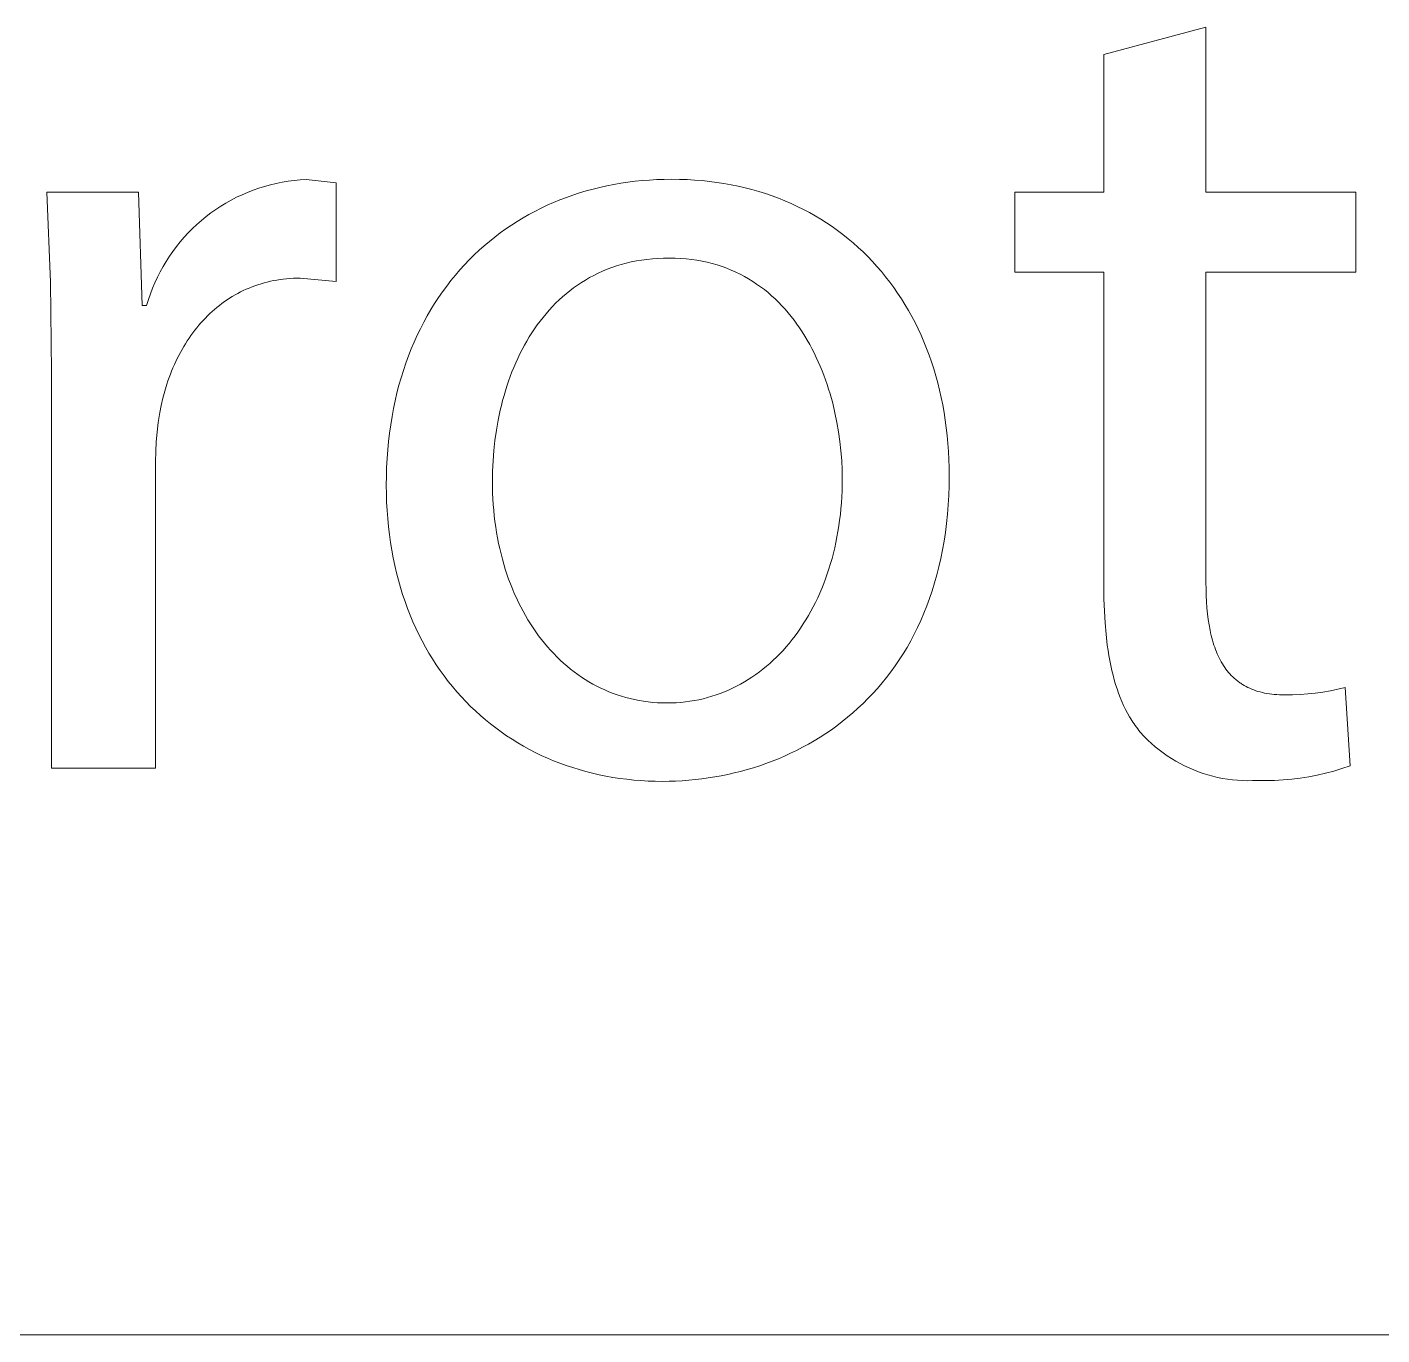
# Model space of a CAD drawing. Header units: millimetres. Extents: x -962 to 3068, y -237 to 2578.
# Drawn here: x 2431.77 to 2477.7, y -237.31 to -192.97 of the extents above; entities that cross this region are included whole.
import ezdxf

# ---------------------------------------------------------------- set-up
doc = ezdxf.new("R2010")
doc.units = ezdxf.units.MM
doc.header["$MEASUREMENT"] = 0
doc.layers.add('Domyślny', color=7, linetype='Continuous', true_color=0x000000)

msp = doc.modelspace()

# ---------------------------------------------------------------- linework, layer by layer
at = {"layer": 'Domyślny', "color": 18, "lineweight": 15, "true_color": 0x000000}
for p, q in [((2468.271, -193.901), (2471.734, -192.975)), ((2471.734, -192.975), (2471.734, -198.571)), ((2468.271, -198.571), (2468.271, -193.901)), ((2439.625, -198.435), (2439.82, -198.374)), ((2439.82, -198.374), (2440.017, -198.32)), ((2440.017, -198.32), (2440.216, -198.273)), ((2440.216, -198.273), (2440.417, -198.232)), ((2440.417, -198.232), (2440.618, -198.199)), ((2440.618, -198.199), (2440.821, -198.173)), ((2440.821, -198.173), (2441.025, -198.154)), ((2441.025, -198.154), (2441.229, -198.142)), ((2441.229, -198.142), (2442.249, -198.249)), ((2442.249, -198.249), (2442.249, -201.604)), ((2450.953, -198.467), (2451.185, -198.41)), ((2451.185, -198.41), (2451.419, -198.358)), ((2451.419, -198.358), (2451.655, -198.311)), ((2451.655, -198.311), (2451.894, -198.27)), ((2451.894, -198.27), (2452.135, -198.234)), ((2452.135, -198.234), (2452.377, -198.203)), ((2452.377, -198.203), (2452.622, -198.178)), ((2452.622, -198.178), (2452.869, -198.159)), ((2452.869, -198.159), (2453.118, -198.145)), ((2453.118, -198.145), (2453.368, -198.136)), ((2453.368, -198.136), (2453.62, -198.134)), ((2453.62, -198.134), (2453.882, -198.137)), ((2453.882, -198.137), (2454.141, -198.146)), ((2454.141, -198.146), (2454.397, -198.16)), ((2454.397, -198.16), (2454.65, -198.181)), ((2454.65, -198.181), (2454.901, -198.207)), ((2454.901, -198.207), (2455.148, -198.239)), ((2455.148, -198.239), (2455.393, -198.277)), ((2455.393, -198.277), (2455.635, -198.321)), ((2455.635, -198.321), (2455.874, -198.37)), ((2455.874, -198.37), (2456.109, -198.424)), ((2456.109, -198.424), (2456.342, -198.484)), ((2432.564, -201.623), (2432.438, -198.571)), ((2432.438, -198.571), (2435.538, -198.571)), ((2435.538, -198.571), (2435.673, -202.409)), ((2438.509, -198.939), (2438.687, -198.839)), ((2438.687, -198.839), (2438.869, -198.745)), ((2438.869, -198.745), (2439.053, -198.658)), ((2439.053, -198.658), (2439.241, -198.577)), ((2439.241, -198.577), (2439.432, -198.503)), ((2439.432, -198.503), (2439.625, -198.435)), ((2449.616, -198.923), (2449.832, -198.834)), ((2449.832, -198.834), (2450.051, -198.75)), ((2450.051, -198.75), (2450.273, -198.671)), ((2450.273, -198.671), (2450.497, -198.598)), ((2450.497, -198.598), (2450.724, -198.53)), ((2450.724, -198.53), (2450.953, -198.467)), ((2456.342, -198.484), (2456.571, -198.55)), ((2456.571, -198.55), (2456.798, -198.62)), ((2456.798, -198.62), (2457.021, -198.696)), ((2457.021, -198.696), (2457.24, -198.778)), ((2457.24, -198.778), (2457.457, -198.864)), ((2457.457, -198.864), (2457.67, -198.956)), ((2465.252, -201.282), (2465.252, -198.571)), ((2465.252, -198.571), (2468.271, -198.571)), ((2471.734, -198.571), (2476.82, -198.571)), ((2476.82, -198.571), (2476.82, -201.282)), ((2437.833, -199.4), (2437.996, -199.276)), ((2437.996, -199.276), (2438.163, -199.158)), ((2438.163, -199.158), (2438.334, -199.045)), ((2438.334, -199.045), (2438.509, -198.939)), ((2448.58, -199.445), (2448.781, -199.33)), ((2448.781, -199.33), (2448.985, -199.221)), ((2448.985, -199.221), (2449.192, -199.116)), ((2449.192, -199.116), (2449.403, -199.017)), ((2449.403, -199.017), (2449.616, -198.923)), ((2457.67, -198.956), (2457.879, -199.053)), ((2457.879, -199.053), (2458.085, -199.155)), ((2458.085, -199.155), (2458.288, -199.262)), ((2458.288, -199.262), (2458.487, -199.374)), ((2437.228, -199.949), (2437.372, -199.804)), ((2437.372, -199.804), (2437.521, -199.664)), ((2437.521, -199.664), (2437.675, -199.529)), ((2437.675, -199.529), (2437.833, -199.4)), ((2447.996, -199.819), (2448.188, -199.689)), ((2448.188, -199.689), (2448.382, -199.565)), ((2448.382, -199.565), (2448.58, -199.445)), ((2458.487, -199.374), (2458.682, -199.491)), ((2458.682, -199.491), (2458.874, -199.613)), ((2458.874, -199.613), (2459.062, -199.74)), ((2459.062, -199.74), (2459.246, -199.871)), ((2436.828, -200.414), (2436.956, -200.254)), ((2436.956, -200.254), (2437.09, -200.099)), ((2437.09, -200.099), (2437.228, -199.949)), ((2447.267, -200.387), (2447.444, -200.238)), ((2447.444, -200.238), (2447.624, -200.093)), ((2447.624, -200.093), (2447.809, -199.954)), ((2447.809, -199.954), (2447.996, -199.819)), ((2459.246, -199.871), (2459.427, -200.007)), ((2459.427, -200.007), (2459.603, -200.148)), ((2459.603, -200.148), (2459.776, -200.293)), ((2436.589, -200.746), (2436.706, -200.578)), ((2436.706, -200.578), (2436.828, -200.414)), ((2446.759, -200.865), (2446.924, -200.701)), ((2446.924, -200.701), (2447.094, -200.542)), ((2447.094, -200.542), (2447.267, -200.387)), ((2459.776, -200.293), (2459.945, -200.443)), ((2459.945, -200.443), (2460.11, -200.598)), ((2460.11, -200.598), (2460.271, -200.757)), ((2436.275, -201.272), (2436.374, -201.093)), ((2436.374, -201.093), (2436.478, -200.918)), ((2436.478, -200.918), (2436.589, -200.746)), ((2446.44, -201.207), (2446.597, -201.034)), ((2446.597, -201.034), (2446.759, -200.865)), ((2451.588, -201.127), (2451.431, -201.187)), ((2451.749, -201.073), (2451.588, -201.127)), ((2451.912, -201.023), (2451.749, -201.073)), ((2452.08, -200.978), (2451.912, -201.023)), ((2452.25, -200.938), (2452.08, -200.978)), ((2452.424, -200.903), (2452.25, -200.938)), ((2452.601, -200.873), (2452.424, -200.903)), ((2452.782, -200.849), (2452.601, -200.873)), ((2452.966, -200.83), (2452.782, -200.849)), ((2453.154, -200.816), (2452.966, -200.83)), ((2453.345, -200.807), (2453.154, -200.816)), ((2453.54, -200.804), (2453.345, -200.807)), ((2453.735, -200.807), (2453.54, -200.804)), ((2453.926, -200.816), (2453.735, -200.807)), ((2454.114, -200.831), (2453.926, -200.816)), ((2454.298, -200.852), (2454.114, -200.831)), ((2454.478, -200.879), (2454.298, -200.852)), ((2454.655, -200.911), (2454.478, -200.879)), ((2454.828, -200.948), (2454.655, -200.911)), ((2454.998, -200.991), (2454.828, -200.948)), ((2455.164, -201.039), (2454.998, -200.991)), ((2455.326, -201.092), (2455.164, -201.039)), ((2455.485, -201.15), (2455.326, -201.092)), ((2455.641, -201.213), (2455.485, -201.15)), ((2460.271, -200.757), (2460.428, -200.92)), ((2460.428, -200.92), (2460.58, -201.088)), ((2460.58, -201.088), (2460.729, -201.26)), ((2432.599, -204.678), (2432.564, -201.623)), ((2436.018, -201.829), (2436.097, -201.641)), ((2436.097, -201.641), (2436.183, -201.455)), ((2436.183, -201.455), (2436.275, -201.272)), ((2439.907, -201.618), (2439.802, -201.646)), ((2440.014, -201.593), (2439.907, -201.618)), ((2440.122, -201.57), (2440.014, -201.593)), ((2440.231, -201.55), (2440.122, -201.57)), ((2440.342, -201.532), (2440.231, -201.55)), ((2440.453, -201.518), (2440.342, -201.532)), ((2440.566, -201.505), (2440.453, -201.518)), ((2440.679, -201.496), (2440.566, -201.505)), ((2440.794, -201.489), (2440.679, -201.496)), ((2440.91, -201.485), (2440.794, -201.489)), ((2441.027, -201.483), (2440.91, -201.485)), ((2442.249, -201.604), (2441.027, -201.483)), ((2445.992, -201.756), (2446.137, -201.568)), ((2446.137, -201.568), (2446.286, -201.385)), ((2446.286, -201.385), (2446.44, -201.207)), ((2450.558, -201.634), (2450.424, -201.723)), ((2450.695, -201.549), (2450.558, -201.634)), ((2450.836, -201.468), (2450.695, -201.549)), ((2450.98, -201.391), (2450.836, -201.468)), ((2451.127, -201.319), (2450.98, -201.391)), ((2451.277, -201.25), (2451.127, -201.319)), ((2451.431, -201.187), (2451.277, -201.25)), ((2455.793, -201.28), (2455.641, -201.213)), ((2455.941, -201.352), (2455.793, -201.28)), ((2456.086, -201.429), (2455.941, -201.352)), ((2456.228, -201.51), (2456.086, -201.429)), ((2456.366, -201.596), (2456.228, -201.51)), ((2456.501, -201.685), (2456.366, -201.596)), ((2460.729, -201.26), (2460.873, -201.436)), ((2460.873, -201.436), (2461.013, -201.617)), ((2461.013, -201.617), (2461.149, -201.802)), ((2468.271, -201.282), (2465.252, -201.282)), ((2468.271, -211.938), (2468.271, -201.282)), ((2476.82, -201.282), (2471.734, -201.282)), ((2471.734, -201.282), (2471.734, -211.804)), ((2435.879, -202.214), (2435.945, -202.02)), ((2435.945, -202.02), (2436.018, -201.829)), ((2438.815, -202.055), (2438.723, -202.109)), ((2438.908, -202.004), (2438.815, -202.055)), ((2439.002, -201.955), (2438.908, -202.004)), ((2439.097, -201.908), (2439.002, -201.955)), ((2439.194, -201.863), (2439.097, -201.908)), ((2439.292, -201.821), (2439.194, -201.863)), ((2439.392, -201.781), (2439.292, -201.821)), ((2439.492, -201.743), (2439.392, -201.781)), ((2439.594, -201.708), (2439.492, -201.743)), ((2439.697, -201.676), (2439.594, -201.708)), ((2439.802, -201.646), (2439.697, -201.676)), ((2445.715, -202.146), (2445.851, -201.949)), ((2445.851, -201.949), (2445.992, -201.756)), ((2450.041, -202.014), (2449.919, -202.118)), ((2450.165, -201.913), (2450.041, -202.014)), ((2450.293, -201.817), (2450.165, -201.913)), ((2450.424, -201.723), (2450.293, -201.817)), ((2456.633, -201.779), (2456.501, -201.685)), ((2456.761, -201.876), (2456.633, -201.779)), ((2456.886, -201.978), (2456.761, -201.876)), ((2457.008, -202.083), (2456.886, -201.978)), ((2457.126, -202.191), (2457.008, -202.083)), ((2461.149, -201.802), (2461.281, -201.991)), ((2461.281, -201.991), (2461.408, -202.184)), ((2435.673, -202.409), (2435.82, -202.409)), ((2435.82, -202.409), (2435.879, -202.214)), ((2438.122, -202.545), (2438.042, -202.616)), ((2438.204, -202.477), (2438.122, -202.545)), ((2438.287, -202.41), (2438.204, -202.477)), ((2438.371, -202.346), (2438.287, -202.41)), ((2438.457, -202.283), (2438.371, -202.346)), ((2438.545, -202.223), (2438.457, -202.283)), ((2438.633, -202.165), (2438.545, -202.223)), ((2438.723, -202.109), (2438.633, -202.165)), ((2445.333, -202.764), (2445.456, -202.554)), ((2445.456, -202.554), (2445.583, -202.347)), ((2445.583, -202.347), (2445.715, -202.146)), ((2449.575, -202.452), (2449.466, -202.57)), ((2449.686, -202.337), (2449.575, -202.452)), ((2449.801, -202.226), (2449.686, -202.337)), ((2449.919, -202.118), (2449.801, -202.226)), ((2457.241, -202.303), (2457.126, -202.191)), ((2457.353, -202.419), (2457.241, -202.303)), ((2457.462, -202.537), (2457.353, -202.419)), ((2457.567, -202.659), (2457.462, -202.537)), ((2461.408, -202.184), (2461.53, -202.381)), ((2461.53, -202.381), (2461.648, -202.582)), ((2437.662, -202.999), (2437.591, -203.081)), ((2437.735, -202.919), (2437.662, -202.999)), ((2437.81, -202.84), (2437.735, -202.919)), ((2437.885, -202.763), (2437.81, -202.84)), ((2437.963, -202.689), (2437.885, -202.763)), ((2438.042, -202.616), (2437.963, -202.689)), ((2445.101, -203.2), (2445.215, -202.98)), ((2445.215, -202.98), (2445.333, -202.764)), ((2449.159, -202.942), (2449.063, -203.072)), ((2449.258, -202.815), (2449.159, -202.942)), ((2449.361, -202.691), (2449.258, -202.815)), ((2449.466, -202.57), (2449.361, -202.691)), ((2457.669, -202.784), (2457.567, -202.659)), ((2457.769, -202.912), (2457.669, -202.784)), ((2457.864, -203.042), (2457.769, -202.912)), ((2461.648, -202.582), (2461.762, -202.787)), ((2461.762, -202.787), (2461.871, -202.995)), ((2461.871, -202.995), (2461.976, -203.208)), ((2437.321, -203.429), (2437.258, -203.52)), ((2437.386, -203.339), (2437.321, -203.429)), ((2437.453, -203.252), (2437.386, -203.339)), ((2437.521, -203.166), (2437.453, -203.252)), ((2437.591, -203.081), (2437.521, -203.166)), ((2444.889, -203.653), (2444.993, -203.424)), ((2444.993, -203.424), (2445.101, -203.2)), ((2448.793, -203.479), (2448.709, -203.619)), ((2448.88, -203.34), (2448.793, -203.479)), ((2448.97, -203.205), (2448.88, -203.34)), ((2449.063, -203.072), (2448.97, -203.205)), ((2457.957, -203.175), (2457.864, -203.042)), ((2458.047, -203.311), (2457.957, -203.175)), ((2458.134, -203.449), (2458.047, -203.311)), ((2458.217, -203.589), (2458.134, -203.449)), ((2461.976, -203.208), (2462.076, -203.424)), ((2462.076, -203.424), (2462.171, -203.644)), ((2437.02, -203.903), (2436.964, -204.003)), ((2437.077, -203.805), (2437.02, -203.903)), ((2437.135, -203.708), (2437.077, -203.805)), ((2437.196, -203.613), (2437.135, -203.708)), ((2437.258, -203.52), (2437.196, -203.613)), ((2444.697, -204.124), (2444.791, -203.886)), ((2444.791, -203.886), (2444.889, -203.653)), ((2448.55, -203.908), (2448.475, -204.055)), ((2448.628, -203.762), (2448.55, -203.908)), ((2448.709, -203.619), (2448.628, -203.762)), ((2458.298, -203.732), (2458.217, -203.589)), ((2458.376, -203.876), (2458.298, -203.732)), ((2458.45, -204.023), (2458.376, -203.876)), ((2462.171, -203.644), (2462.261, -203.868)), ((2462.261, -203.868), (2462.347, -204.096)), ((2436.808, -204.311), (2436.759, -204.417)), ((2436.859, -204.207), (2436.808, -204.311)), ((2436.911, -204.104), (2436.859, -204.207)), ((2436.964, -204.003), (2436.911, -204.104)), ((2444.525, -204.612), (2444.609, -204.366)), ((2444.609, -204.366), (2444.697, -204.124)), ((2448.335, -204.357), (2448.269, -204.511)), ((2448.403, -204.205), (2448.335, -204.357)), ((2448.475, -204.055), (2448.403, -204.205)), ((2458.522, -204.171), (2458.45, -204.023)), ((2458.591, -204.321), (2458.522, -204.171)), ((2458.656, -204.473), (2458.591, -204.321)), ((2462.347, -204.096), (2462.428, -204.327)), ((2462.428, -204.327), (2462.503, -204.561)), ((2432.599, -218.098), (2432.599, -204.678)), ((2436.582, -204.856), (2436.542, -204.969)), ((2436.624, -204.744), (2436.582, -204.856)), ((2436.667, -204.634), (2436.624, -204.744)), ((2436.712, -204.525), (2436.667, -204.634)), ((2436.759, -204.417), (2436.712, -204.525)), ((2444.447, -204.863), (2444.525, -204.612)), ((2448.146, -204.824), (2448.088, -204.983)), ((2448.206, -204.666), (2448.146, -204.824)), ((2448.269, -204.511), (2448.206, -204.666)), ((2458.719, -204.626), (2458.656, -204.473)), ((2458.779, -204.78), (2458.719, -204.626)), ((2458.836, -204.936), (2458.779, -204.78)), ((2462.503, -204.561), (2462.574, -204.799)), ((2462.574, -204.799), (2462.64, -205.04)), ((2436.433, -205.317), (2436.369, -205.555)), ((2436.504, -205.084), (2436.433, -205.317)), ((2436.542, -204.969), (2436.504, -205.084)), ((2444.307, -205.378), (2444.374, -205.118)), ((2444.374, -205.118), (2444.447, -204.863)), ((2447.983, -205.305), (2447.935, -205.469)), ((2448.034, -205.143), (2447.983, -205.305)), ((2448.088, -204.983), (2448.034, -205.143)), ((2458.89, -205.093), (2458.836, -204.936)), ((2458.941, -205.251), (2458.89, -205.093)), ((2458.99, -205.41), (2458.941, -205.251)), ((2462.64, -205.04), (2462.701, -205.285)), ((2462.701, -205.285), (2462.757, -205.533)), ((2436.369, -205.555), (2436.312, -205.798)), ((2444.189, -205.91), (2444.245, -205.642)), ((2444.245, -205.642), (2444.307, -205.378)), ((2447.889, -205.634), (2447.846, -205.8)), ((2447.935, -205.469), (2447.889, -205.634)), ((2459.079, -205.73), (2458.99, -205.41)), ((2459.156, -206.052), (2459.079, -205.73)), ((2462.757, -205.533), (2462.808, -205.785)), ((2436.263, -206.046), (2436.215, -206.375)), ((2436.312, -205.798), (2436.263, -206.046)), ((2444.093, -206.458), (2444.138, -206.182)), ((2444.138, -206.182), (2444.189, -205.91)), ((2447.806, -205.967), (2447.735, -206.305)), ((2447.846, -205.8), (2447.806, -205.967)), ((2459.223, -206.376), (2459.156, -206.052)), ((2462.808, -205.785), (2462.854, -206.039)), ((2462.854, -206.039), (2462.894, -206.297)), ((2436.215, -206.375), (2436.176, -206.704)), ((2444.054, -206.739), (2444.093, -206.458)), ((2447.675, -206.645), (2447.627, -206.989)), ((2447.735, -206.305), (2447.675, -206.645)), ((2459.279, -206.7), (2459.223, -206.376)), ((2462.894, -206.297), (2462.929, -206.558)), ((2462.929, -206.558), (2462.959, -206.822)), ((2436.147, -207.035), (2436.126, -207.366)), ((2436.176, -206.704), (2436.147, -207.035)), ((2443.993, -207.312), (2444.021, -207.023)), ((2444.021, -207.023), (2444.054, -206.739)), ((2447.627, -206.989), (2447.589, -207.334)), ((2459.325, -207.023), (2459.279, -206.7)), ((2459.36, -207.345), (2459.325, -207.023)), ((2462.959, -206.822), (2462.984, -207.089)), ((2462.984, -207.089), (2463.003, -207.359)), ((2436.126, -207.366), (2436.116, -207.697)), ((2443.956, -207.902), (2443.972, -207.605)), ((2443.972, -207.605), (2443.993, -207.312)), ((2447.589, -207.334), (2447.562, -207.68)), ((2459.385, -207.665), (2459.36, -207.345)), ((2463.003, -207.359), (2463.017, -207.631)), ((2436.116, -207.697), (2436.116, -218.098)), ((2443.947, -208.203), (2443.956, -207.902)), ((2447.546, -208.027), (2447.541, -208.374)), ((2447.562, -207.68), (2447.546, -208.027)), ((2459.399, -207.981), (2459.385, -207.665)), ((2459.404, -208.293), (2459.399, -207.981)), ((2463.017, -207.631), (2463.025, -207.907)), ((2463.025, -207.907), (2463.028, -208.186)), ((2443.944, -208.508), (2443.947, -208.203)), ((2443.947, -208.795), (2443.944, -208.508)), ((2447.541, -208.374), (2447.542, -208.573)), ((2459.397, -208.702), (2459.402, -208.499)), ((2459.402, -208.499), (2459.404, -208.293)), ((2463.024, -208.521), (2463.013, -208.85)), ((2463.028, -208.186), (2463.024, -208.521)), ((2443.956, -209.08), (2443.947, -208.795)), ((2447.542, -208.573), (2447.548, -208.772)), ((2447.548, -208.772), (2447.557, -208.969)), ((2447.557, -208.969), (2447.569, -209.164)), ((2459.375, -209.104), (2459.388, -208.904)), ((2459.388, -208.904), (2459.397, -208.702)), ((2463.013, -208.85), (2462.995, -209.173)), ((2443.97, -209.361), (2443.956, -209.08)), ((2443.991, -209.638), (2443.97, -209.361)), ((2447.569, -209.164), (2447.585, -209.357)), ((2447.585, -209.357), (2447.604, -209.548)), ((2459.338, -209.498), (2459.358, -209.302)), ((2459.358, -209.302), (2459.375, -209.104)), ((2462.995, -209.173), (2462.97, -209.49)), ((2444.017, -209.912), (2443.991, -209.638)), ((2447.604, -209.548), (2447.627, -209.738)), ((2447.627, -209.738), (2447.653, -209.926)), ((2459.258, -210.073), (2459.288, -209.883)), ((2459.288, -209.883), (2459.315, -209.692)), ((2459.315, -209.692), (2459.338, -209.498)), ((2462.939, -209.801), (2462.9, -210.107)), ((2462.97, -209.49), (2462.939, -209.801)), ((2444.049, -210.182), (2444.017, -209.912)), ((2444.086, -210.449), (2444.049, -210.182)), ((2447.653, -209.926), (2447.683, -210.112)), ((2447.683, -210.112), (2447.716, -210.295)), ((2447.716, -210.295), (2447.752, -210.477)), ((2459.187, -210.446), (2459.224, -210.26)), ((2459.224, -210.26), (2459.258, -210.073)), ((2462.9, -210.107), (2462.855, -210.406)), ((2444.129, -210.712), (2444.086, -210.449)), ((2444.178, -210.971), (2444.129, -210.712)), ((2447.752, -210.477), (2447.791, -210.657)), ((2447.791, -210.657), (2447.834, -210.835)), ((2459.056, -210.988), (2459.103, -210.809)), ((2459.103, -210.809), (2459.147, -210.629)), ((2459.147, -210.629), (2459.187, -210.446)), ((2462.804, -210.7), (2462.746, -210.988)), ((2462.855, -210.406), (2462.804, -210.7)), ((2444.232, -211.227), (2444.178, -210.971)), ((2444.291, -211.479), (2444.232, -211.227)), ((2447.834, -210.835), (2447.879, -211.01)), ((2447.879, -211.01), (2447.928, -211.183)), ((2447.928, -211.183), (2447.98, -211.354)), ((2458.953, -211.337), (2459.006, -211.164)), ((2459.006, -211.164), (2459.056, -210.988)), ((2462.681, -211.27), (2462.611, -211.547)), ((2462.746, -210.988), (2462.681, -211.27)), ((2444.355, -211.727), (2444.291, -211.479)), ((2444.425, -211.971), (2444.355, -211.727)), ((2447.98, -211.354), (2448.035, -211.523)), ((2448.035, -211.523), (2448.093, -211.689)), ((2448.093, -211.689), (2448.154, -211.852)), ((2458.775, -211.842), (2458.837, -211.676)), ((2458.837, -211.676), (2458.896, -211.508)), ((2458.896, -211.508), (2458.953, -211.337)), ((2462.611, -211.547), (2462.535, -211.818)), ((2444.499, -212.211), (2444.425, -211.971)), ((2448.154, -211.852), (2448.218, -212.014)), ((2448.218, -212.014), (2448.285, -212.172)), ((2448.285, -212.172), (2448.355, -212.329)), ((2458.57, -212.324), (2458.641, -212.166)), ((2458.641, -212.166), (2458.709, -212.005)), ((2458.709, -212.005), (2458.775, -211.842)), ((2462.453, -212.083), (2462.365, -212.343)), ((2462.535, -211.818), (2462.453, -212.083)), ((2468.276, -212.362), (2468.271, -211.938)), ((2471.734, -211.804), (2471.736, -212.029)), ((2471.736, -212.029), (2471.742, -212.247)), ((2444.579, -212.448), (2444.499, -212.211)), ((2444.664, -212.681), (2444.579, -212.448)), ((2448.355, -212.329), (2448.428, -212.482)), ((2448.428, -212.482), (2448.504, -212.633)), ((2448.504, -212.633), (2448.582, -212.781)), ((2458.339, -212.78), (2458.418, -212.631)), ((2458.418, -212.631), (2458.495, -212.479)), ((2458.495, -212.479), (2458.57, -212.324)), ((2462.271, -212.597), (2462.172, -212.845)), ((2462.365, -212.343), (2462.271, -212.597)), ((2468.289, -212.773), (2468.276, -212.362)), ((2471.742, -212.247), (2471.753, -212.459)), ((2471.753, -212.459), (2471.768, -212.665)), ((2471.768, -212.665), (2471.787, -212.865)), ((2444.754, -212.909), (2444.664, -212.681)), ((2444.848, -213.134), (2444.754, -212.909)), ((2448.582, -212.781), (2448.663, -212.926)), ((2448.663, -212.926), (2448.747, -213.069)), ((2448.747, -213.069), (2448.834, -213.208)), ((2458.083, -213.211), (2458.171, -213.07)), ((2458.171, -213.07), (2458.256, -212.927)), ((2458.256, -212.927), (2458.339, -212.78)), ((2462.068, -213.088), (2461.958, -213.325)), ((2462.172, -212.845), (2462.068, -213.088)), ((2468.312, -213.17), (2468.289, -212.773)), ((2471.787, -212.865), (2471.811, -213.058)), ((2471.811, -213.058), (2471.84, -213.244)), ((2444.947, -213.355), (2444.848, -213.134)), ((2445.051, -213.572), (2444.947, -213.355)), ((2445.16, -213.784), (2445.051, -213.572)), ((2448.834, -213.208), (2448.923, -213.345)), ((2448.923, -213.345), (2449.015, -213.479)), ((2449.015, -213.479), (2449.109, -213.609)), ((2457.803, -213.614), (2457.899, -213.483)), ((2457.899, -213.483), (2457.992, -213.348)), ((2457.992, -213.348), (2458.083, -213.211)), ((2461.843, -213.556), (2461.723, -213.782)), ((2461.958, -213.325), (2461.843, -213.556)), ((2468.346, -213.554), (2468.312, -213.17)), ((2468.389, -213.924), (2468.346, -213.554)), ((2471.84, -213.244), (2471.874, -213.424)), ((2471.874, -213.424), (2471.892, -213.512)), ((2471.892, -213.512), (2471.912, -213.598)), ((2445.273, -213.993), (2445.16, -213.784)), ((2445.391, -214.197), (2445.273, -213.993)), ((2449.109, -213.609), (2449.206, -213.737)), ((2449.206, -213.737), (2449.306, -213.861)), ((2449.306, -213.861), (2449.408, -213.982)), ((2449.408, -213.982), (2449.512, -214.1)), ((2457.395, -214.106), (2457.501, -213.988)), ((2457.501, -213.988), (2457.604, -213.867)), ((2457.604, -213.867), (2457.705, -213.742)), ((2457.705, -213.742), (2457.803, -213.614)), ((2461.598, -214.003), (2461.469, -214.218)), ((2461.723, -213.782), (2461.598, -214.003)), ((2468.414, -214.104), (2468.389, -213.924)), ((2471.912, -213.598), (2471.933, -213.682)), ((2471.933, -213.682), (2471.956, -213.764)), ((2471.956, -213.764), (2471.98, -213.845)), ((2471.98, -213.845), (2472.005, -213.924)), ((2472.005, -213.924), (2472.031, -214.002)), ((2472.031, -214.002), (2472.059, -214.077)), ((2445.514, -214.397), (2445.391, -214.197)), ((2445.64, -214.593), (2445.514, -214.397)), ((2449.512, -214.1), (2449.619, -214.215)), ((2449.619, -214.215), (2449.729, -214.326)), ((2449.729, -214.326), (2449.84, -214.434)), ((2449.84, -214.434), (2449.954, -214.539)), ((2456.949, -214.545), (2457.064, -214.441)), ((2457.064, -214.441), (2457.177, -214.333)), ((2457.177, -214.333), (2457.287, -214.221)), ((2457.287, -214.221), (2457.395, -214.106)), ((2461.334, -214.427), (2461.196, -214.631)), ((2461.469, -214.218), (2461.334, -214.427)), ((2468.443, -214.28), (2468.414, -214.104)), ((2468.474, -214.453), (2468.443, -214.28)), ((2468.507, -214.622), (2468.474, -214.453)), ((2472.059, -214.077), (2472.088, -214.151)), ((2472.088, -214.151), (2472.118, -214.224)), ((2472.118, -214.224), (2472.15, -214.294)), ((2472.15, -214.294), (2472.183, -214.363)), ((2472.183, -214.363), (2472.217, -214.43)), ((2472.217, -214.43), (2472.253, -214.495)), ((2472.253, -214.495), (2472.291, -214.559)), ((2445.771, -214.784), (2445.64, -214.593)), ((2445.907, -214.972), (2445.771, -214.784)), ((2449.954, -214.539), (2450.071, -214.64)), ((2450.071, -214.64), (2450.189, -214.737)), ((2450.189, -214.737), (2450.31, -214.831)), ((2450.31, -214.831), (2450.433, -214.922)), ((2450.433, -214.922), (2450.558, -215.008)), ((2456.342, -215.014), (2456.468, -214.928)), ((2456.468, -214.928), (2456.592, -214.838)), ((2456.592, -214.838), (2456.713, -214.744)), ((2456.713, -214.744), (2456.832, -214.646)), ((2456.832, -214.646), (2456.949, -214.545)), ((2461.052, -214.83), (2460.905, -215.023)), ((2461.196, -214.631), (2461.052, -214.83)), ((2468.544, -214.787), (2468.507, -214.622)), ((2468.583, -214.949), (2468.544, -214.787)), ((2468.626, -215.108), (2468.583, -214.949)), ((2472.291, -214.559), (2472.329, -214.621)), ((2472.329, -214.621), (2472.37, -214.681)), ((2472.37, -214.681), (2472.411, -214.739)), ((2472.411, -214.739), (2472.454, -214.795)), ((2472.454, -214.795), (2472.499, -214.85)), ((2472.499, -214.85), (2472.545, -214.902)), ((2472.545, -214.902), (2472.593, -214.953)), ((2472.593, -214.953), (2472.642, -215.003)), ((2446.046, -215.155), (2445.907, -214.972)), ((2446.19, -215.333), (2446.046, -215.155)), ((2446.337, -215.507), (2446.19, -215.333)), ((2450.558, -215.008), (2450.685, -215.091)), ((2450.685, -215.091), (2450.814, -215.17)), ((2450.814, -215.17), (2450.946, -215.246)), ((2450.946, -215.246), (2451.079, -215.317)), ((2451.079, -215.317), (2451.214, -215.384)), ((2451.214, -215.384), (2451.352, -215.448)), ((2455.548, -215.451), (2455.685, -215.388)), ((2455.685, -215.388), (2455.82, -215.321)), ((2455.82, -215.321), (2455.954, -215.25)), ((2455.954, -215.25), (2456.085, -215.175)), ((2456.085, -215.175), (2456.215, -215.097)), ((2456.215, -215.097), (2456.342, -215.014)), ((2460.597, -215.393), (2460.438, -215.57)), ((2460.753, -215.21), (2460.597, -215.393)), ((2460.905, -215.023), (2460.753, -215.21)), ((2468.671, -215.262), (2468.626, -215.108)), ((2468.719, -215.413), (2468.671, -215.262)), ((2468.771, -215.56), (2468.719, -215.413)), ((2472.642, -215.003), (2472.692, -215.05)), ((2472.692, -215.05), (2472.745, -215.095)), ((2472.745, -215.095), (2472.771, -215.117)), ((2472.771, -215.117), (2472.799, -215.139)), ((2472.799, -215.139), (2472.826, -215.16)), ((2472.826, -215.16), (2472.854, -215.181)), ((2472.854, -215.181), (2472.882, -215.201)), ((2472.882, -215.201), (2472.911, -215.221)), ((2472.911, -215.221), (2472.94, -215.24)), ((2472.94, -215.24), (2472.969, -215.259)), ((2472.969, -215.259), (2473.03, -215.295)), ((2473.03, -215.295), (2473.091, -215.329)), ((2473.091, -215.329), (2473.155, -215.361)), ((2473.155, -215.361), (2473.22, -215.392)), ((2473.22, -215.392), (2473.287, -215.42)), ((2473.287, -215.42), (2473.355, -215.447)), ((2475.952, -215.475), (2476.206, -215.422)), ((2476.206, -215.422), (2476.458, -215.36)), ((2476.458, -215.36), (2476.619, -218.018)), ((2446.489, -215.677), (2446.337, -215.507)), ((2446.645, -215.842), (2446.489, -215.677)), ((2446.804, -216.003), (2446.645, -215.842)), ((2451.352, -215.448), (2451.491, -215.507)), ((2451.491, -215.507), (2451.632, -215.562)), ((2451.632, -215.562), (2451.775, -215.614)), ((2451.775, -215.614), (2451.92, -215.661)), ((2451.92, -215.661), (2452.066, -215.703)), ((2452.066, -215.703), (2452.214, -215.742)), ((2452.214, -215.742), (2452.364, -215.776)), ((2452.364, -215.776), (2452.516, -215.806)), ((2452.516, -215.806), (2452.669, -215.831)), ((2452.669, -215.831), (2452.824, -215.852)), ((2452.824, -215.852), (2452.981, -215.868)), ((2452.981, -215.868), (2453.139, -215.88)), ((2453.139, -215.88), (2453.298, -215.887)), ((2453.618, -215.887), (2453.775, -215.88)), ((2453.775, -215.88), (2453.931, -215.868)), ((2453.931, -215.868), (2454.085, -215.852)), ((2454.085, -215.852), (2454.238, -215.832)), ((2454.238, -215.832), (2454.39, -215.807)), ((2454.39, -215.807), (2454.541, -215.777)), ((2454.541, -215.777), (2454.689, -215.743)), ((2454.689, -215.743), (2454.837, -215.705)), ((2454.837, -215.705), (2454.982, -215.663)), ((2454.982, -215.663), (2455.126, -215.616)), ((2455.126, -215.616), (2455.268, -215.565)), ((2455.268, -215.565), (2455.409, -215.51)), ((2455.409, -215.51), (2455.548, -215.451)), ((2460.274, -215.741), (2460.107, -215.908)), ((2460.438, -215.57), (2460.274, -215.741)), ((2468.825, -215.704), (2468.771, -215.56)), ((2468.883, -215.843), (2468.825, -215.704)), ((2468.943, -215.979), (2468.883, -215.843)), ((2473.355, -215.447), (2473.425, -215.472)), ((2473.425, -215.472), (2473.497, -215.495)), ((2473.497, -215.495), (2473.571, -215.515)), ((2473.571, -215.515), (2473.646, -215.534)), ((2473.646, -215.534), (2473.723, -215.551)), ((2473.723, -215.551), (2473.802, -215.566)), ((2473.802, -215.566), (2473.883, -215.579)), ((2473.883, -215.579), (2473.965, -215.59)), ((2473.965, -215.59), (2474.049, -215.599)), ((2474.049, -215.599), (2474.135, -215.606)), ((2474.135, -215.606), (2474.223, -215.611)), ((2474.223, -215.611), (2474.313, -215.614)), ((2474.313, -215.614), (2474.404, -215.615)), ((2474.404, -215.615), (2474.664, -215.614)), ((2474.664, -215.614), (2474.923, -215.603)), ((2474.923, -215.603), (2475.182, -215.584)), ((2475.182, -215.584), (2475.44, -215.557)), ((2475.44, -215.557), (2475.697, -215.52)), ((2475.697, -215.52), (2475.952, -215.475)), ((2446.968, -216.159), (2446.804, -216.003)), ((2447.135, -216.31), (2446.968, -216.159)), ((2447.305, -216.457), (2447.135, -216.31)), ((2453.298, -215.887), (2453.459, -215.889)), ((2453.459, -215.889), (2453.618, -215.887)), ((2459.762, -216.224), (2459.584, -216.375)), ((2459.936, -216.069), (2459.762, -216.224)), ((2460.107, -215.908), (2459.936, -216.069)), ((2469.007, -216.111), (2468.943, -215.979)), ((2469.075, -216.239), (2469.007, -216.111)), ((2469.145, -216.363), (2469.075, -216.239)), ((2447.48, -216.6), (2447.305, -216.457)), ((2447.658, -216.737), (2447.48, -216.6)), ((2447.839, -216.87), (2447.658, -216.737)), ((2459.033, -216.795), (2458.843, -216.925)), ((2459.22, -216.66), (2459.033, -216.795)), ((2459.404, -216.52), (2459.22, -216.66)), ((2459.584, -216.375), (2459.404, -216.52)), ((2469.182, -216.424), (2469.145, -216.363)), ((2469.219, -216.483), (2469.182, -216.424)), ((2469.257, -216.542), (2469.219, -216.483)), ((2469.296, -216.6), (2469.257, -216.542)), ((2469.336, -216.656), (2469.296, -216.6)), ((2469.377, -216.712), (2469.336, -216.656)), ((2469.419, -216.766), (2469.377, -216.712)), ((2469.461, -216.82), (2469.419, -216.766)), ((2448.024, -216.998), (2447.839, -216.87)), ((2448.212, -217.121), (2448.024, -216.998)), ((2448.403, -217.239), (2448.212, -217.121)), ((2448.598, -217.353), (2448.403, -217.239)), ((2458.456, -217.168), (2458.258, -217.283)), ((2458.651, -217.049), (2458.456, -217.168)), ((2458.843, -216.925), (2458.651, -217.049)), ((2469.505, -216.873), (2469.461, -216.82)), ((2469.549, -216.924), (2469.505, -216.873)), ((2469.594, -216.975), (2469.549, -216.924)), ((2469.64, -217.025), (2469.594, -216.975)), ((2469.76, -217.145), (2469.64, -217.025)), ((2469.885, -217.26), (2469.76, -217.145)), ((2448.796, -217.462), (2448.598, -217.353)), ((2448.996, -217.565), (2448.796, -217.462)), ((2449.2, -217.664), (2448.996, -217.565)), ((2449.407, -217.757), (2449.2, -217.664)), ((2457.446, -217.689), (2457.238, -217.778)), ((2457.652, -217.595), (2457.446, -217.689)), ((2457.856, -217.496), (2457.652, -217.595)), ((2458.059, -217.392), (2457.856, -217.496)), ((2458.258, -217.283), (2458.059, -217.392)), ((2470.013, -217.372), (2469.885, -217.26)), ((2470.145, -217.479), (2470.013, -217.372)), ((2470.281, -217.581), (2470.145, -217.479)), ((2470.42, -217.679), (2470.281, -217.581)), ((2470.562, -217.772), (2470.42, -217.679)), ((2436.116, -218.098), (2432.599, -218.098)), ((2449.617, -217.846), (2449.407, -217.757)), ((2449.829, -217.929), (2449.617, -217.846)), ((2450.045, -218.008), (2449.829, -217.929)), ((2450.263, -218.081), (2450.045, -218.008)), ((2450.483, -218.149), (2450.263, -218.081)), ((2450.707, -218.212), (2450.483, -218.149)), ((2456.174, -218.148), (2455.957, -218.208)), ((2456.39, -218.084), (2456.174, -218.148)), ((2456.604, -218.015), (2456.39, -218.084)), ((2456.817, -217.941), (2456.604, -218.015)), ((2457.028, -217.862), (2456.817, -217.941)), ((2457.238, -217.778), (2457.028, -217.862)), ((2470.708, -217.859), (2470.562, -217.772)), ((2470.856, -217.942), (2470.708, -217.859)), ((2471.007, -218.02), (2470.856, -217.942)), ((2471.161, -218.092), (2471.007, -218.02)), ((2471.317, -218.159), (2471.161, -218.092)), ((2471.475, -218.22), (2471.317, -218.159)), ((2476.344, -218.112), (2476.066, -218.196)), ((2476.619, -218.018), (2476.344, -218.112)), ((2450.932, -218.269), (2450.707, -218.212)), ((2451.16, -218.321), (2450.932, -218.269)), ((2451.391, -218.368), (2451.16, -218.321)), ((2451.623, -218.41), (2451.391, -218.368)), ((2451.858, -218.446), (2451.623, -218.41)), ((2452.096, -218.476), (2451.858, -218.446)), ((2452.335, -218.501), (2452.096, -218.476)), ((2452.576, -218.521), (2452.335, -218.501)), ((2452.819, -218.535), (2452.576, -218.521)), ((2453.064, -218.544), (2452.819, -218.535)), ((2453.311, -218.546), (2453.064, -218.544)), ((2453.532, -218.544), (2453.311, -218.546)), ((2453.754, -218.537), (2453.532, -218.544)), ((2453.975, -218.526), (2453.754, -218.537)), ((2454.197, -218.509), (2453.975, -218.526)), ((2454.418, -218.488), (2454.197, -218.509)), ((2454.64, -218.462), (2454.418, -218.488)), ((2454.861, -218.432), (2454.64, -218.462)), ((2455.081, -218.397), (2454.861, -218.432)), ((2455.301, -218.357), (2455.081, -218.397)), ((2455.521, -218.312), (2455.301, -218.357)), ((2455.74, -218.262), (2455.521, -218.312)), ((2455.957, -218.208), (2455.74, -218.262)), ((2471.636, -218.276), (2471.475, -218.22)), ((2471.798, -218.327), (2471.636, -218.276)), ((2471.962, -218.371), (2471.798, -218.327)), ((2472.127, -218.41), (2471.962, -218.371)), ((2472.294, -218.444), (2472.127, -218.41)), ((2472.462, -218.471), (2472.294, -218.444)), ((2472.63, -218.493), (2472.462, -218.471)), ((2472.799, -218.509), (2472.63, -218.493)), ((2472.969, -218.519), (2472.799, -218.509)), ((2473.139, -218.523), (2472.969, -218.519)), ((2473.309, -218.522), (2473.139, -218.523)), ((2473.478, -218.514), (2473.309, -218.522)), ((2473.769, -218.519), (2473.478, -218.514)), ((2474.06, -218.514), (2473.769, -218.519)), ((2474.35, -218.498), (2474.06, -218.514)), ((2474.64, -218.473), (2474.35, -218.498)), ((2474.929, -218.437), (2474.64, -218.473)), ((2475.216, -218.392), (2474.929, -218.437)), ((2475.501, -218.337), (2475.216, -218.392)), ((2475.785, -218.271), (2475.501, -218.337)), ((2476.066, -218.196), (2475.785, -218.271)), ((3063.983, -237.312), (-962.434, -237.312)), ((3063.983, -237.312), (1544.746, -237.312))]:
    msp.add_line(p, q, dxfattribs=at)

doc.saveas('drawing.dxf')
